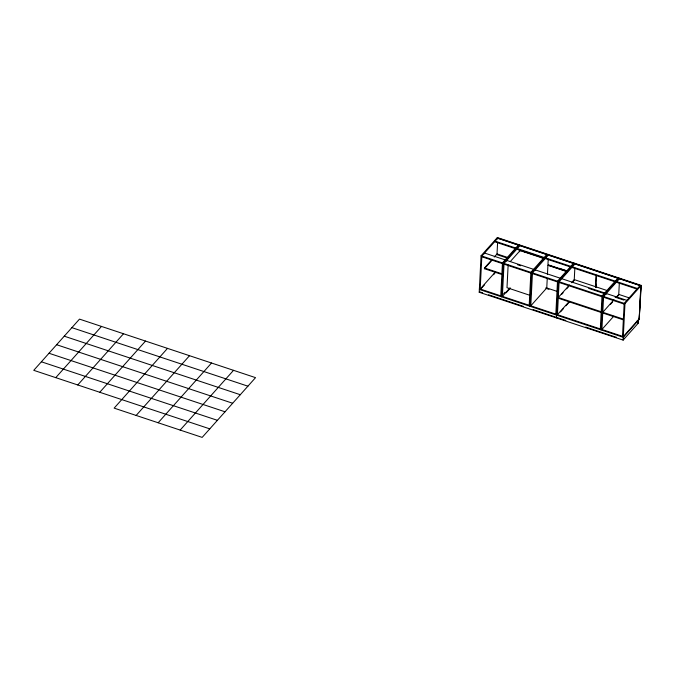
<?xml version="1.0" encoding="UTF-8"?>
<svg xmlns="http://www.w3.org/2000/svg" width="675" height="675" viewBox="0 0 675 675"><rect width="100%" height="100%" fill="white"/><g stroke="black" fill="none" stroke-linecap="round" stroke-linejoin="round"><path stroke-width="1.01" d="M638.423 320.338L638.288 323.139L623.126 340.107L479.216 292.258L481.064 255.783L497.028 237.904L640.938 285.761L639.233 319.435L623.27 337.306L479.36 289.457L479.765 289.001M484.507 253.749L484.549 253.032L505.145 259.883M502.082 274.573L484.431 268.709L484.464 267.983L492.142 259.394M497.61 242.291L496.986 254.644L505.811 257.58M497.787 238.891L497.821 238.174L481.857 256.044L480.187 289.001L495.458 271.898M500.782 295.844L502.453 262.896L518.417 245.017M501.542 296.831L503.246 263.157L519.522 244.924L497.517 237.608L497.112 238.056L519.117 245.371M506.689 261.124L506.731 260.407L533.571 269.333M508.148 264.938L506.993 287.693L530.272 295.439M519.691 251.724L519.792 249.666M529.208 305.302L530.879 272.346L546.851 254.475M529.968 306.281L531.672 272.607L547.644 254.737M535.123 270.582L535.157 269.865L560.199 278.184M547.231 278.682L546.767 287.955L530.795 305.826L532.465 272.877L548.429 254.998M547.442 274.565L548.227 259.116M555.837 314.153L557.508 281.197L573.472 263.326M574.847 267.975L574.222 280.327L572.138 282.665M595.561 286.748L596.143 275.24M595.797 286.824L596.379 275.316M595.907 287.339L596.067 284.2M596.152 287.423L596.312 284.285M600.328 328.944L601.999 295.996L617.971 278.117M601.087 329.932L602.792 296.257L618.756 278.387M606.243 294.224L606.277 293.507L626.873 300.358M618.713 295.127L619.346 282.766M622.51 336.327L624.181 303.37L640.145 285.491M623.126 340.107L624.974 303.632L641.25 285.398L619.245 278.083L618.84 278.53L640.845 285.846L639.149 319.326L641.25 285.398M623.675 336.859L623.531 339.652L622.738 339.39M637.883 323.587L638.027 320.785L637.234 320.524M55.755 377.646L101.503 326.43M77.76 384.961L123.508 333.745M99.765 392.276L145.513 341.061M167.518 348.376L114.142 408.13L202.162 437.392L255.538 377.646L79.498 319.115L33.75 370.33L209.79 428.861M136.148 415.446L189.523 355.7M158.153 422.761L211.528 363.015M180.157 430.076L233.533 370.33M494.235 257.048L497.028 253.927L507.811 257.512M484.431 268.709L491.408 260.896M480.549 289.271L484.65 284.673M493.535 274.733L494.902 273.198M520.003 245.548L504.039 263.419L502.369 296.376L510.005 287.828M479.216 292.258L479.621 291.802L482.591 292.79M510.292 261.554L520.079 250.594M524.348 252.011L524.753 251.564M503.66 293.777L505.043 292.224M506.14 292.823L510.249 288.233M542 257.884L542.405 257.428M574.265 263.587L558.301 281.467L556.453 317.933L556.858 317.486L565.81 320.465M575.058 263.849L559.094 281.728L557.423 314.685L569.227 301.472M569.405 285.052L558.292 297.481L601.206 311.749M571.48 282.715L574.256 279.61L607.188 290.562M561.727 294.317L563.119 292.764M566.587 288.875L568.671 286.546M556.597 315.141L557.002 314.685M560.52 311.892L563.254 308.829M565.987 305.767L569.405 301.944M619.549 278.648L603.585 296.519L601.914 329.476L613.718 316.263M613.896 299.843L602.783 312.28L623.379 319.123M615.98 297.515L618.756 294.401L629.539 297.987M610.386 304.45L612.47 302.122M616.638 297.456L618.022 295.903M639.267 318.71L623.303 336.589L479.393 288.74M524.323 251.421L535.039 254.981M519.05 250.248L543.763 258.466M559.356 268.329L566.198 270.608M548.589 264.921L566.19 270.768M548.193 265.207L566.772 271.384M548.184 265.368L566.764 271.544M561.786 278.716L604.69 292.984M517.624 264.76L520.611 265.756M588.693 288.394L603.661 293.372M615.068 297.16L623.894 300.097M481.064 255.783L624.974 303.632M481.815 256.762L502.419 263.613M503.997 264.144L530.845 273.063M532.432 273.594L557.474 281.922M559.052 282.445L601.965 296.713M603.551 297.245L624.147 304.087M545.974 287.693L556.816 291.296M484.464 267.983L502.124 273.856M546.024 288.36L548.961 289.339M558.259 298.207L601.163 312.474M602.75 312.998L623.346 319.849M488.531 294.764L523.192 306.29M533.09 309.58L555.862 317.157M585.714 327.08L616.562 337.34M71.871 327.645L247.911 386.184M64.252 336.184L240.283 394.715M56.624 344.723L232.664 403.253M48.997 353.253L225.037 411.792M41.377 361.792L217.409 420.323M495.129 241.186L495.096 241.903L515.692 248.754L515.725 248.029L495.129 241.186M517.312 248.56L517.278 249.278L544.117 258.204L544.16 257.487L517.312 248.56M545.746 258.01L545.704 258.727L570.746 267.055L570.78 266.338L545.746 258.01M572.366 266.861L572.333 267.587L615.237 281.855L615.279 281.129L572.366 266.861M616.857 281.661L616.823 282.378L637.419 289.229L637.453 288.503L616.857 281.661M519.699 244.983L519.294 245.43L547.543 254.829L547.948 254.374L519.699 244.983M548.125 254.433L547.72 254.888L574.13 263.663L574.535 263.216L548.125 254.433M574.754 263.284L574.349 263.739L596.354 271.055L596.759 270.599L574.754 263.284M596.995 270.683L596.599 271.139L618.621 278.463L619.026 278.007L596.995 270.683"/></g></svg>
